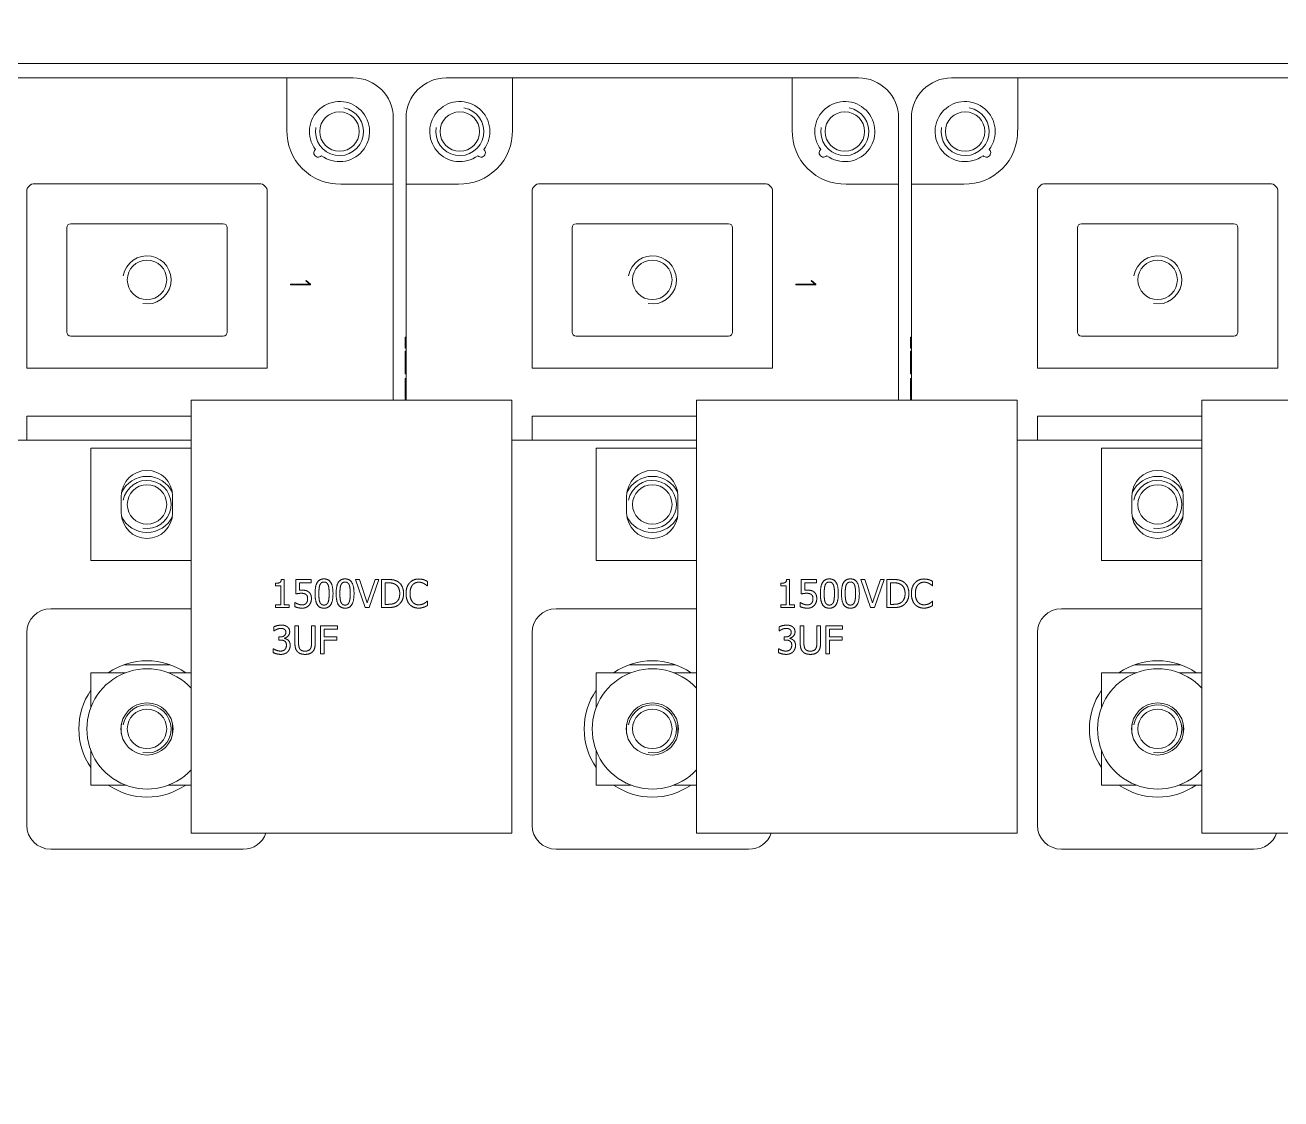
# Model space of a CAD drawing. Header units: millimetres. Extents: x 0 to 8410, y 0 to 5940.
# Drawn here: x 3477.8 to 3634.4, y 4058.8 to 4192.7 of the extents above; entities that cross this region are included whole.
import ezdxf

# ---------------------------------------------------------------- set-up
doc = ezdxf.new("R2010")
doc.units = ezdxf.units.MM
doc.header["$LTSCALE"] = 10
doc.layers.add('가시적인 것(ISO)', color=3, linetype='Continuous', lineweight=5, true_color=0x00ff00)
doc.layers.add('가시적인 좁은 것(ISO)', color=3, linetype='Continuous', lineweight=5, true_color=0x00ff00)
doc.layers.add('해치(ISO)', color=7, linetype='Continuous', lineweight=5)

msp = doc.modelspace()

# ---------------------------------------------------------------- hatches: boundary and pattern name
at = {"layer": '해치(ISO)'}
h = msp.add_hatch(dxfattribs=at)
h.set_pattern_fill('ANSI31', color=256, scale=254, angle=15, style=0)
h.set_pattern_definition([(60, (0, 0), (-27.4963, 15.87501), [])])
edge = h.paths.add_edge_path()
edge.add_line((3209.29, 3686.73), (3249.29, 3686.73))
edge.add_line((3249.29, 3686.73), (3249.29, 3688.73))
edge.add_ellipse((3246.29, 3688.73), major_axis=(3, 0), ratio=1, start_angle=0, end_angle=90)
edge.add_line((3246.29, 3691.73), (3218.79, 3691.73))
edge.add_ellipse((3218.79, 3696.23), major_axis=(0, -4.5), ratio=1, start_angle=270, end_angle=360, ccw=False)
edge.add_line((3214.29, 3696.23), (3214.29, 3723.73))
edge.add_ellipse((3211.29, 3723.73), major_axis=(3, 0), ratio=1, start_angle=0, end_angle=90)
edge.add_line((3211.29, 3726.73), (3209.29, 3726.73))
edge.add_line((3209.29, 3726.73), (3209.29, 3686.73))
edge = h.paths.add_edge_path()
edge.add_ellipse((4495.19, 3696.23), major_axis=(4.5, 0), ratio=1, start_angle=270, end_angle=360)
edge.add_line((4499.69, 3696.23), (4499.69, 3723.73))
edge.add_ellipse((4502.69, 3723.73), major_axis=(0, 3), ratio=1, start_angle=0, end_angle=90, ccw=False)
edge.add_line((4502.69, 3726.73), (4504.69, 3726.73))
edge.add_line((4504.69, 3726.73), (4504.69, 3686.73))
edge.add_line((4504.69, 3686.73), (4464.69, 3686.73))
edge.add_line((4464.69, 3686.73), (4464.69, 3688.73))
edge.add_ellipse((4467.69, 3688.73), major_axis=(0, 3), ratio=1, start_angle=0, end_angle=90, ccw=False)
edge.add_line((4467.69, 3691.73), (4495.19, 3691.73))
edge = h.paths.add_edge_path()
edge.add_ellipse((3218.79, 4372.63), major_axis=(-4.5, 0), ratio=1, start_angle=270, end_angle=360)
edge.add_line((3214.29, 4372.63), (3214.29, 4345.13))
edge.add_ellipse((3211.29, 4345.13), major_axis=(0, -3), ratio=1, start_angle=0, end_angle=90, ccw=False)
edge.add_line((3211.29, 4342.13), (3209.29, 4342.13))
edge.add_line((3209.29, 4342.13), (3209.29, 4382.13))
edge.add_line((3209.29, 4382.13), (3249.29, 4382.13))
edge.add_line((3249.29, 4382.13), (3249.29, 4380.13))
edge.add_ellipse((3246.29, 4380.13), major_axis=(0, -3), ratio=1, start_angle=0, end_angle=90, ccw=False)
edge.add_line((3246.29, 4377.13), (3218.79, 4377.13))
edge = h.paths.add_edge_path()
edge.add_line((4467.69, 4377.13), (4495.19, 4377.13))
edge.add_ellipse((4495.19, 4372.63), major_axis=(0, 4.5), ratio=1, start_angle=270, end_angle=360, ccw=False)
edge.add_line((4499.69, 4372.63), (4499.69, 4345.13))
edge.add_ellipse((4502.69, 4345.13), major_axis=(-3, 0), ratio=1, start_angle=0, end_angle=90)
edge.add_line((4502.69, 4342.13), (4504.69, 4342.13))
edge.add_line((4504.69, 4342.13), (4504.69, 4382.13))
edge.add_line((4504.69, 4382.13), (4464.69, 4382.13))
edge.add_line((4464.69, 4382.13), (4464.69, 4380.13))
edge.add_ellipse((4467.69, 4380.13), major_axis=(-3, 0), ratio=1, start_angle=0, end_angle=90)

# ---------------------------------------------------------------- linework, layer by layer
at = {"layer": '가시적인 것(ISO)'}
for p, q in [((3664.99, 4187.93), (3383.99, 4187.93)), ((3510.44, 4186.13), (3475.54, 4186.13)), ((3510.44, 4186.13), (3518.69, 4186.13)), ((3510.44, 4179.61), (3510.44, 4186.13)), ((3530.29, 4186.13), (3538.54, 4186.13)), ((3573.44, 4186.13), (3538.54, 4186.13)), ((3538.54, 4186.13), (3538.54, 4179.61)), ((3573.44, 4186.13), (3581.69, 4186.13)), ((3573.44, 4179.61), (3573.44, 4186.13)), ((3593.29, 4186.13), (3601.54, 4186.13)), ((3636.44, 4186.13), (3601.54, 4186.13)), ((3601.54, 4186.13), (3601.54, 4179.61)), ((3523.69, 4181.13), (3523.69, 4172.88)), ((3525.29, 4172.88), (3525.29, 4181.13)), ((3586.69, 4181.13), (3586.69, 4172.88)), ((3588.29, 4172.88), (3588.29, 4181.13)), ((3506.99, 4172.93), (3478.99, 4172.93)), ((3523.69, 4172.88), (3517.17, 4172.88)), ((3523.69, 4145.93), (3523.69, 4172.88)), ((3525.29, 4172.88), (3525.29, 4145.93)), ((3531.81, 4172.88), (3525.29, 4172.88)), ((3569.99, 4172.93), (3541.99, 4172.93)), ((3586.69, 4172.88), (3580.17, 4172.88)), ((3586.69, 4145.93), (3586.69, 4172.88)), ((3588.29, 4172.88), (3588.29, 4145.93)), ((3594.81, 4172.88), (3588.29, 4172.88)), ((3632.99, 4172.93), (3604.99, 4172.93)), ((3477.99, 4171.93), (3477.99, 4149.93)), ((3507.99, 4149.93), (3507.99, 4171.93)), ((3540.99, 4171.93), (3540.99, 4149.93)), ((3570.99, 4149.93), (3570.99, 4171.93)), ((3603.99, 4171.93), (3603.99, 4149.93)), ((3633.99, 4149.93), (3633.99, 4171.93)), ((3502.49, 4167.93), (3483.49, 4167.93)), ((3565.49, 4167.93), (3546.49, 4167.93)), ((3628.49, 4167.93), (3609.49, 4167.93)), ((3482.99, 4167.43), (3482.99, 4154.43)), ((3502.99, 4154.43), (3502.99, 4167.43)), ((3545.99, 4167.43), (3545.99, 4154.43)), ((3565.99, 4154.43), (3565.99, 4167.43)), ((3608.99, 4167.43), (3608.99, 4154.43)), ((3628.99, 4154.43), (3628.99, 4167.43)), ((3513.3, 4160.38), (3510.87, 4160.38)), ((3510.87, 4160.38), (3510.87, 4160.32)), ((3510.87, 4160.32), (3513.37, 4160.32)), ((3512.84, 4160.87), (3512.8, 4160.83)), ((3512.8, 4160.83), (3513.3, 4160.38)), ((3513.37, 4160.38), (3512.84, 4160.87)), ((3513.37, 4160.32), (3513.37, 4160.38)), ((3576.3, 4160.38), (3573.87, 4160.38)), ((3573.87, 4160.38), (3573.87, 4160.32)), ((3573.87, 4160.32), (3576.37, 4160.32)), ((3575.84, 4160.87), (3575.8, 4160.83)), ((3575.8, 4160.83), (3576.3, 4160.38)), ((3576.37, 4160.38), (3575.84, 4160.87)), ((3576.37, 4160.32), (3576.37, 4160.38)), ((3483.49, 4153.93), (3502.49, 4153.93)), ((3525.29, 4153.77), (3525.19, 4153.77)), ((3525.19, 4153.77), (3525.19, 4152.41)), ((3546.49, 4153.93), (3565.49, 4153.93)), ((3588.29, 4153.77), (3588.19, 4153.77)), ((3588.19, 4153.77), (3588.19, 4152.41)), ((3609.49, 4153.93), (3628.49, 4153.93)), ((3525.29, 4152.41), (3525.19, 4152.41)), ((3525.29, 4152.03), (3525.19, 4152.03)), ((3588.29, 4152.41), (3588.19, 4152.41)), ((3588.29, 4152.03), (3588.19, 4152.03)), ((3477.99, 4149.93), (3507.99, 4149.93)), ((3525.29, 4149.72), (3525.19, 4149.72)), ((3525.29, 4149.22), (3525.19, 4149.22)), ((3525.19, 4149.22), (3525.19, 4149.21)), ((3525.29, 4149.21), (3525.19, 4149.21)), ((3540.99, 4149.93), (3570.99, 4149.93)), ((3588.29, 4149.72), (3588.19, 4149.72)), ((3588.29, 4149.22), (3588.19, 4149.22)), ((3588.19, 4149.22), (3588.19, 4149.21)), ((3588.29, 4149.21), (3588.19, 4149.21)), ((3603.99, 4149.93), (3633.99, 4149.93)), ((3525.29, 4148.62), (3525.19, 4148.62)), ((3525.19, 4148.62), (3525.19, 4147.69)), ((3588.29, 4148.62), (3588.19, 4148.62)), ((3588.19, 4148.62), (3588.19, 4147.69)), ((3498.49, 4145.93), (3538.49, 4145.93)), ((3498.49, 4145.93), (3498.49, 4091.93)), ((3525.29, 4146.78), (3525.19, 4146.78)), ((3525.29, 4146.41), (3525.19, 4146.41)), ((3525.29, 4146.25), (3525.19, 4146.25)), ((3525.29, 4146.14), (3525.19, 4146.14)), ((3525.19, 4146.14), (3525.19, 4145.93)), ((3538.49, 4091.93), (3538.49, 4145.93)), ((3561.49, 4145.93), (3601.49, 4145.93)), ((3561.49, 4145.93), (3561.49, 4091.93)), ((3588.29, 4146.78), (3588.19, 4146.78)), ((3588.29, 4146.41), (3588.19, 4146.41)), ((3588.29, 4146.25), (3588.19, 4146.25)), ((3588.29, 4146.14), (3588.19, 4146.14)), ((3588.19, 4146.14), (3588.19, 4145.93)), ((3601.49, 4091.93), (3601.49, 4145.93)), ((3624.49, 4145.93), (3664.49, 4145.93)), ((3624.49, 4145.93), (3624.49, 4091.93)), ((3477.99, 4143.93), (3477.99, 4140.93)), ((3498.49, 4143.93), (3477.99, 4143.93)), ((3540.99, 4143.93), (3540.99, 4140.93)), ((3561.49, 4143.93), (3540.99, 4143.93)), ((3603.99, 4143.93), (3603.99, 4140.93)), ((3624.49, 4143.93), (3603.99, 4143.93)), ((3475.49, 4140.93), (3498.49, 4140.93)), ((3485.99, 4125.93), (3485.99, 4139.93)), ((3498.49, 4139.93), (3485.99, 4139.93)), ((3538.49, 4140.93), (3561.49, 4140.93)), ((3548.99, 4125.93), (3548.99, 4139.93)), ((3561.49, 4139.93), (3548.99, 4139.93)), ((3601.49, 4140.93), (3624.49, 4140.93)), ((3611.99, 4125.93), (3611.99, 4139.93)), ((3624.49, 4139.93), (3611.99, 4139.93)), ((3489.79, 4131.88), (3489.79, 4133.98)), ((3496.19, 4133.98), (3496.19, 4131.88)), ((3552.79, 4131.88), (3552.79, 4133.98)), ((3559.19, 4133.98), (3559.19, 4131.88)), ((3615.79, 4131.88), (3615.79, 4133.98)), ((3622.19, 4133.98), (3622.19, 4131.88)), ((3485.99, 4125.93), (3498.49, 4125.93)), ((3548.99, 4125.93), (3561.49, 4125.93)), ((3611.99, 4125.93), (3624.49, 4125.93)), ((3509.02, 4122.77), (3509.02, 4123.09)), ((3509.66, 4122.77), (3509.02, 4122.77)), ((3509.66, 4120.42), (3509.66, 4122.77)), ((3509.74, 4123.58), (3510.11, 4123.58)), ((3510.11, 4123.58), (3510.11, 4120.42)), ((3511.55, 4123.57), (3513.47, 4123.57)), ((3511.55, 4121.76), (3511.55, 4123.57)), ((3512, 4123.16), (3512, 4122.22)), ((3513.47, 4123.16), (3512, 4123.16)), ((3513.47, 4123.57), (3513.47, 4123.16)), ((3518.98, 4123.57), (3519.48, 4123.57)), ((3520.18, 4120.07), (3518.98, 4123.57)), ((3519.48, 4123.57), (3520.45, 4120.66)), ((3520.45, 4120.66), (3521.42, 4123.57)), ((3521.89, 4123.57), (3520.68, 4120.07)), ((3521.42, 4123.57), (3521.89, 4123.57)), ((3522.22, 4123.57), (3523.02, 4123.57)), ((3522.22, 4120.07), (3522.22, 4123.57)), ((3523.04, 4123.16), (3522.69, 4123.16)), ((3522.69, 4123.16), (3522.69, 4120.47)), ((3527.94, 4122.77), (3527.91, 4122.77)), ((3527.94, 4123.33), (3527.94, 4122.77)), ((3572.02, 4122.77), (3572.02, 4123.09)), ((3572.66, 4122.77), (3572.02, 4122.77)), ((3572.66, 4120.42), (3572.66, 4122.77)), ((3572.74, 4123.58), (3573.11, 4123.58)), ((3573.11, 4123.58), (3573.11, 4120.42)), ((3574.55, 4123.57), (3576.47, 4123.57)), ((3574.55, 4121.76), (3574.55, 4123.57)), ((3575, 4123.16), (3575, 4122.22)), ((3576.47, 4123.16), (3575, 4123.16)), ((3576.47, 4123.57), (3576.47, 4123.16)), ((3581.98, 4123.57), (3582.48, 4123.57)), ((3583.18, 4120.07), (3581.98, 4123.57)), ((3582.48, 4123.57), (3583.45, 4120.66)), ((3583.45, 4120.66), (3584.42, 4123.57)), ((3584.89, 4123.57), (3583.68, 4120.07)), ((3584.42, 4123.57), (3584.89, 4123.57)), ((3585.22, 4123.57), (3586.02, 4123.57)), ((3585.22, 4120.07), (3585.22, 4123.57)), ((3586.04, 4123.16), (3585.69, 4123.16)), ((3585.69, 4123.16), (3585.69, 4120.47)), ((3590.94, 4122.77), (3590.91, 4122.77)), ((3590.94, 4123.33), (3590.94, 4122.77)), ((3511.41, 4120.69), (3511.44, 4120.69)), ((3511.41, 4120.19), (3511.41, 4120.69)), ((3527.91, 4120.86), (3527.94, 4120.86)), ((3527.94, 4120.86), (3527.94, 4120.31)), ((3574.41, 4120.69), (3574.44, 4120.69)), ((3574.41, 4120.19), (3574.41, 4120.69)), ((3590.91, 4120.86), (3590.94, 4120.86)), ((3590.94, 4120.86), (3590.94, 4120.31)), ((3480.99, 4119.93), (3498.49, 4119.93)), ((3509.02, 4120.42), (3509.66, 4120.42)), ((3509.02, 4120.07), (3509.02, 4120.42)), ((3510.73, 4120.07), (3509.02, 4120.07)), ((3510.11, 4120.42), (3510.73, 4120.42)), ((3510.73, 4120.42), (3510.73, 4120.07)), ((3520.68, 4120.07), (3520.18, 4120.07)), ((3523.03, 4120.07), (3522.22, 4120.07)), ((3522.69, 4120.47), (3523.04, 4120.47)), ((3543.99, 4119.93), (3561.49, 4119.93)), ((3572.02, 4120.42), (3572.66, 4120.42)), ((3572.02, 4120.07), (3572.02, 4120.42)), ((3573.73, 4120.07), (3572.02, 4120.07)), ((3573.11, 4120.42), (3573.73, 4120.42)), ((3573.73, 4120.42), (3573.73, 4120.07)), ((3583.68, 4120.07), (3583.18, 4120.07)), ((3586.03, 4120.07), (3585.22, 4120.07)), ((3585.69, 4120.47), (3586.04, 4120.47)), ((3606.99, 4119.93), (3624.49, 4119.93)), ((3508.81, 4117.17), (3508.81, 4117.66)), ((3511.43, 4117.8), (3511.89, 4117.8)), ((3511.43, 4115.62), (3511.43, 4117.8)), ((3511.89, 4117.8), (3511.89, 4115.62)), ((3513.5, 4117.8), (3513.96, 4117.8)), ((3513.5, 4115.61), (3513.5, 4117.8)), ((3513.96, 4117.8), (3513.96, 4115.62)), ((3514.63, 4117.8), (3516.72, 4117.8)), ((3514.63, 4114.3), (3514.63, 4117.8)), ((3516.72, 4117.8), (3516.72, 4117.39)), ((3571.81, 4117.17), (3571.81, 4117.66)), ((3574.43, 4117.8), (3574.89, 4117.8)), ((3574.43, 4115.62), (3574.43, 4117.8)), ((3574.89, 4117.8), (3574.89, 4115.62)), ((3576.5, 4117.8), (3576.96, 4117.8)), ((3576.5, 4115.61), (3576.5, 4117.8)), ((3576.96, 4117.8), (3576.96, 4115.62)), ((3577.63, 4117.8), (3579.72, 4117.8)), ((3577.63, 4114.3), (3577.63, 4117.8)), ((3579.72, 4117.8), (3579.72, 4117.39)), ((3477.99, 4092.93), (3477.99, 4116.93)), ((3508.84, 4117.17), (3508.81, 4117.17)), ((3509.43, 4116.4), (3509.59, 4116.4)), ((3509.43, 4116.01), (3509.43, 4116.4)), ((3509.63, 4116.01), (3509.43, 4116.01)), ((3510.13, 4116.25), (3510.13, 4116.22)), ((3515.09, 4117.39), (3515.09, 4116.4)), ((3516.72, 4117.39), (3515.09, 4117.39)), ((3515.09, 4116.4), (3516.65, 4116.4)), ((3515.09, 4115.99), (3515.09, 4114.3)), ((3516.65, 4115.99), (3515.09, 4115.99)), ((3516.65, 4116.4), (3516.65, 4115.99)), ((3540.99, 4092.93), (3540.99, 4116.93)), ((3571.84, 4117.17), (3571.81, 4117.17)), ((3572.43, 4116.4), (3572.59, 4116.4)), ((3572.43, 4116.01), (3572.43, 4116.4)), ((3572.63, 4116.01), (3572.43, 4116.01)), ((3573.13, 4116.25), (3573.13, 4116.22)), ((3578.09, 4117.39), (3578.09, 4116.4)), ((3579.72, 4117.39), (3578.09, 4117.39)), ((3578.09, 4116.4), (3579.65, 4116.4)), ((3578.09, 4115.99), (3578.09, 4114.3)), ((3579.65, 4115.99), (3578.09, 4115.99)), ((3579.65, 4116.4), (3579.65, 4115.99)), ((3603.99, 4092.93), (3603.99, 4116.93)), ((3508.72, 4114.94), (3508.75, 4114.94)), ((3508.72, 4114.45), (3508.72, 4114.94)), ((3571.72, 4114.94), (3571.75, 4114.94)), ((3571.72, 4114.45), (3571.72, 4114.94)), ((3490.12, 4112.93), (3495.86, 4112.93)), ((3515.09, 4114.3), (3514.63, 4114.3)), ((3553.12, 4112.93), (3558.86, 4112.93)), ((3578.09, 4114.3), (3577.63, 4114.3)), ((3616.12, 4112.93), (3621.86, 4112.93)), ((3485.99, 4107.63), (3485.99, 4111.93)), ((3490.3, 4111.93), (3485.99, 4111.93)), ((3498.49, 4111.93), (3495.68, 4111.93)), ((3548.99, 4107.63), (3548.99, 4111.93)), ((3553.3, 4111.93), (3548.99, 4111.93)), ((3561.49, 4111.93), (3558.68, 4111.93)), ((3611.99, 4107.63), (3611.99, 4111.93)), ((3616.3, 4111.93), (3611.99, 4111.93)), ((3624.49, 4111.93), (3621.68, 4111.93)), ((3489.79, 4104.37), (3489.79, 4105.5)), ((3496.19, 4105.5), (3496.19, 4104.37)), ((3552.79, 4104.37), (3552.79, 4105.5)), ((3559.19, 4105.5), (3559.19, 4104.37)), ((3615.79, 4104.37), (3615.79, 4105.5)), ((3622.19, 4105.5), (3622.19, 4104.37)), ((3485.99, 4097.93), (3485.99, 4102.24)), ((3548.99, 4097.93), (3548.99, 4102.24)), ((3611.99, 4097.93), (3611.99, 4102.24)), ((3485.99, 4097.93), (3490.3, 4097.93)), ((3495.68, 4097.93), (3498.49, 4097.93)), ((3548.99, 4097.93), (3553.3, 4097.93)), ((3558.68, 4097.93), (3561.49, 4097.93)), ((3611.99, 4097.93), (3616.3, 4097.93)), ((3621.68, 4097.93), (3624.49, 4097.93)), ((3538.49, 4091.93), (3498.49, 4091.93)), ((3601.49, 4091.93), (3561.49, 4091.93)), ((3664.49, 4091.93), (3624.49, 4091.93)), ((3504.99, 4089.93), (3480.99, 4089.93)), ((3567.99, 4089.93), (3543.99, 4089.93)), ((3630.99, 4089.93), (3606.99, 4089.93))]:
    msp.add_line(p, q, dxfattribs=at)
for centre, radius in [((3516.99, 4179.43), 2.46), ((3531.99, 4179.43), 2.46), ((3579.99, 4179.43), 2.46), ((3594.99, 4179.43), 2.46), ((3492.99, 4160.93), 2.46), ((3555.99, 4160.93), 2.46), ((3618.99, 4160.93), 2.46), ((3492.99, 4132.93), 2.46), ((3555.99, 4132.93), 2.46), ((3618.99, 4132.93), 2.46), ((3492.99, 4104.93), 3.25), ((3555.99, 4104.93), 3.25), ((3618.99, 4104.93), 3.25), ((3492.99, 4104.93), 2.46), ((3555.99, 4104.93), 2.46), ((3618.99, 4104.93), 2.46)]:
    msp.add_circle(centre, radius, dxfattribs=at)
for centre, radius, start, end in [((3518.69, 4181.13), 5, 0, 90), ((3530.29, 4181.13), 5, 90, 180), ((3581.69, 4181.13), 5, 0, 90), ((3593.29, 4181.13), 5, 90, 180), ((3516.99, 4179.43), 3.75, 233.3287, 216.6713), ((3531.99, 4179.43), 3.75, 323.3287, 306.6713), ((3579.99, 4179.43), 3.75, 233.3287, 216.6713), ((3594.99, 4179.43), 3.75, 323.3287, 306.6713), ((3516.99, 4179.43), 6.55, 178.4273, 271.5727), ((3531.99, 4179.43), 6.55, 268.4273, 1.5727), ((3579.99, 4179.43), 6.55, 178.4273, 271.5727), ((3594.99, 4179.43), 6.55, 268.4273, 1.5727), ((3514.34, 4176.78), 0.545, 130.8357, 319.1643), ((3534.64, 4176.78), 0.545, 220.8357, 49.1643), ((3577.34, 4176.78), 0.545, 130.8357, 319.1643), ((3597.64, 4176.78), 0.545, 220.8357, 49.1643), ((3478.99, 4171.93), 1, 90, 180), ((3506.99, 4171.93), 1, 0, 90), ((3541.99, 4171.93), 1, 90, 180), ((3569.99, 4171.93), 1, 0, 90), ((3604.99, 4171.93), 1, 90, 180), ((3632.99, 4171.93), 1, 0, 90), ((3483.49, 4167.43), 0.5, 90, 180), ((3502.49, 4167.43), 0.5, 0, 90), ((3546.49, 4167.43), 0.5, 90, 180), ((3565.49, 4167.43), 0.5, 0, 90), ((3609.49, 4167.43), 0.5, 90, 180), ((3628.49, 4167.43), 0.5, 0, 90), ((3483.49, 4154.43), 0.5, 180, 270), ((3502.49, 4154.43), 0.5, 270, 0), ((3546.49, 4154.43), 0.5, 180, 270), ((3565.49, 4154.43), 0.5, 270, 0), ((3609.49, 4154.43), 0.5, 180, 270), ((3628.49, 4154.43), 0.5, 270, 0), ((3492.99, 4133.98), 3.2, 0, 180), ((3492.99, 4132.93), 3.5, 25.0538, 154.9462), ((3555.99, 4133.98), 3.2, 0, 180), ((3555.99, 4132.93), 3.5, 25.0538, 154.9462), ((3618.99, 4133.98), 3.2, 0, 180), ((3618.99, 4132.93), 3.5, 25.0538, 154.9462), ((3492.99, 4131.88), 3.2, 180, 0), ((3555.99, 4131.88), 3.2, 180, 0), ((3618.99, 4131.88), 3.2, 180, 0), ((3492.99, 4132.93), 3.5, 205.0538, 334.9462), ((3555.99, 4132.93), 3.5, 205.0538, 334.9462), ((3618.99, 4132.93), 3.5, 205.0538, 334.9462), ((3480.99, 4116.93), 3, 90, 180), ((3543.99, 4116.93), 3, 90, 180), ((3606.99, 4116.93), 3, 90, 180), ((3492.99, 4104.93), 8.5, 55.4397, 124.5603), ((3555.99, 4104.93), 8.5, 55.4397, 124.5603), ((3618.99, 4104.93), 8.5, 55.4397, 124.5603), ((3492.99, 4104.93), 7.5, 42.8334, 317.1666), ((3555.99, 4104.93), 7.5, 42.8334, 317.1666), ((3618.99, 4104.93), 7.5, 42.8334, 317.1666), ((3492.99, 4104.93), 8.5, 145.4397, 214.5603), ((3555.99, 4104.93), 8.5, 145.4397, 214.5603), ((3618.99, 4104.93), 8.5, 145.4397, 214.5603), ((3492.99, 4104.93), 8.5, 235.4397, 304.5603), ((3555.99, 4104.93), 8.5, 235.4397, 304.5603), ((3618.99, 4104.93), 8.5, 235.4397, 304.5603), ((3480.99, 4092.93), 3, 180, 270), ((3543.99, 4092.93), 3, 180, 270), ((3606.99, 4092.93), 3, 180, 270), ((3504.99, 4092.93), 3, 270, 340.5288), ((3567.99, 4092.93), 3, 270, 340.5288), ((3630.99, 4092.93), 3, 270, 340.5288)]:
    msp.add_arc(centre, radius, start, end, dxfattribs=at)
for points in [[(3525.19, 4152.03), (3525.19, 4151.94), (3525.19, 4151.8), (3525.19, 4151.57)], [(3588.19, 4152.03), (3588.19, 4151.94), (3588.19, 4151.8), (3588.19, 4151.57)], [(3525.19, 4151.57), (3525.19, 4151.36), (3525.19, 4150.74), (3525.19, 4150.37)], [(3588.19, 4151.57), (3588.19, 4151.36), (3588.19, 4150.74), (3588.19, 4150.37)], [(3525.19, 4150.37), (3525.19, 4150.19), (3525.19, 4149.86), (3525.19, 4149.72)], [(3525.19, 4149.72), (3525.19, 4149.6), (3525.19, 4149.31), (3525.19, 4149.22)], [(3588.19, 4150.37), (3588.19, 4150.19), (3588.19, 4149.86), (3588.19, 4149.72)], [(3588.19, 4149.72), (3588.19, 4149.6), (3588.19, 4149.31), (3588.19, 4149.22)], [(3525.19, 4147.69), (3525.19, 4147.32), (3525.19, 4146.95), (3525.19, 4146.78)], [(3588.19, 4147.69), (3588.19, 4147.32), (3588.19, 4146.95), (3588.19, 4146.78)], [(3525.19, 4146.78), (3525.19, 4146.59), (3525.19, 4146.48), (3525.19, 4146.41)], [(3525.19, 4146.41), (3525.19, 4146.31), (3525.19, 4146.25)], [(3588.19, 4146.78), (3588.19, 4146.59), (3588.19, 4146.48), (3588.19, 4146.41)], [(3588.19, 4146.41), (3588.19, 4146.31), (3588.19, 4146.25)], [(3509.02, 4123.09), (3509.38, 4123.09), (3509.72, 4123.29), (3509.74, 4123.58)], [(3512, 4122.22), (3512.09, 4122.23), (3512.25, 4122.24), (3512.32, 4122.24)], [(3512.32, 4122.24), (3512.59, 4122.24), (3512.96, 4122.15), (3513.13, 4122.02)], [(3513.94, 4121.81), (3513.94, 4122.76), (3514.49, 4123.64), (3515.06, 4123.64)], [(3514.54, 4122.88), (3514.47, 4122.7), (3514.42, 4122.16), (3514.42, 4121.81)], [(3515.06, 4123.25), (3514.86, 4123.25), (3514.61, 4123.06), (3514.54, 4122.88)], [(3515.06, 4123.64), (3515.64, 4123.64), (3516.18, 4122.73), (3516.18, 4121.82)], [(3515.57, 4122.89), (3515.5, 4123.06), (3515.26, 4123.25), (3515.06, 4123.25)], [(3515.7, 4121.82), (3515.7, 4122.18), (3515.64, 4122.71), (3515.57, 4122.89)], [(3516.57, 4121.81), (3516.57, 4122.76), (3517.11, 4123.64), (3517.69, 4123.64)], [(3517.16, 4122.88), (3517.09, 4122.7), (3517.04, 4122.16), (3517.04, 4121.81)], [(3517.69, 4123.25), (3517.49, 4123.25), (3517.24, 4123.06), (3517.16, 4122.88)], [(3517.69, 4123.64), (3518.26, 4123.64), (3518.8, 4122.73), (3518.8, 4121.82)], [(3518.2, 4122.89), (3518.13, 4123.06), (3517.88, 4123.25), (3517.69, 4123.25)], [(3518.33, 4121.82), (3518.33, 4122.18), (3518.27, 4122.71), (3518.2, 4122.89)], [(3523.02, 4123.57), (3523.51, 4123.57), (3524.08, 4123.42), (3524.27, 4123.29)], [(3523.97, 4122.95), (3523.78, 4123.06), (3523.36, 4123.16), (3523.04, 4123.16)], [(3524.5, 4121.82), (3524.5, 4122.22), (3524.23, 4122.79), (3523.97, 4122.95)], [(3524.27, 4123.29), (3524.61, 4123.06), (3524.98, 4122.32), (3524.98, 4121.81)], [(3525.29, 4121.81), (3525.29, 4122.25), (3525.51, 4122.91), (3525.73, 4123.15)], [(3525.73, 4123.15), (3525.94, 4123.38), (3526.51, 4123.63), (3526.86, 4123.63)], [(3526.09, 4122.87), (3525.94, 4122.69), (3525.78, 4122.15), (3525.78, 4121.81)], [(3526.86, 4123.23), (3526.64, 4123.23), (3526.24, 4123.05), (3526.09, 4122.87)], [(3526.86, 4123.63), (3527.04, 4123.63), (3527.35, 4123.58), (3527.48, 4123.54)], [(3527.51, 4123.06), (3527.38, 4123.14), (3527.07, 4123.23), (3526.86, 4123.23)], [(3527.48, 4123.54), (3527.59, 4123.5), (3527.83, 4123.4), (3527.94, 4123.33)], [(3527.91, 4122.77), (3527.85, 4122.83), (3527.65, 4122.99), (3527.51, 4123.06)], [(3572.02, 4123.09), (3572.38, 4123.09), (3572.72, 4123.29), (3572.74, 4123.58)], [(3575, 4122.22), (3575.09, 4122.23), (3575.25, 4122.24), (3575.32, 4122.24)], [(3575.32, 4122.24), (3575.59, 4122.24), (3575.96, 4122.15), (3576.13, 4122.02)], [(3576.94, 4121.81), (3576.94, 4122.76), (3577.49, 4123.64), (3578.06, 4123.64)], [(3577.54, 4122.88), (3577.47, 4122.7), (3577.42, 4122.16), (3577.42, 4121.81)], [(3578.06, 4123.25), (3577.86, 4123.25), (3577.61, 4123.06), (3577.54, 4122.88)], [(3578.06, 4123.64), (3578.64, 4123.64), (3579.18, 4122.73), (3579.18, 4121.82)], [(3578.57, 4122.89), (3578.5, 4123.06), (3578.26, 4123.25), (3578.06, 4123.25)], [(3578.7, 4121.82), (3578.7, 4122.18), (3578.64, 4122.71), (3578.57, 4122.89)], [(3579.57, 4121.81), (3579.57, 4122.76), (3580.11, 4123.64), (3580.69, 4123.64)], [(3580.16, 4122.88), (3580.09, 4122.7), (3580.04, 4122.16), (3580.04, 4121.81)], [(3580.69, 4123.25), (3580.49, 4123.25), (3580.24, 4123.06), (3580.16, 4122.88)], [(3580.69, 4123.64), (3581.26, 4123.64), (3581.8, 4122.73), (3581.8, 4121.82)], [(3581.2, 4122.89), (3581.13, 4123.06), (3580.88, 4123.25), (3580.69, 4123.25)], [(3581.33, 4121.82), (3581.33, 4122.18), (3581.27, 4122.71), (3581.2, 4122.89)], [(3586.02, 4123.57), (3586.51, 4123.57), (3587.08, 4123.42), (3587.27, 4123.29)], [(3586.97, 4122.95), (3586.78, 4123.06), (3586.36, 4123.16), (3586.04, 4123.16)], [(3587.5, 4121.82), (3587.5, 4122.22), (3587.23, 4122.79), (3586.97, 4122.95)], [(3587.27, 4123.29), (3587.61, 4123.06), (3587.98, 4122.32), (3587.98, 4121.81)], [(3588.29, 4121.81), (3588.29, 4122.25), (3588.51, 4122.91), (3588.73, 4123.15)], [(3588.73, 4123.15), (3588.94, 4123.38), (3589.51, 4123.63), (3589.86, 4123.63)], [(3589.09, 4122.87), (3588.94, 4122.69), (3588.78, 4122.15), (3588.78, 4121.81)], [(3589.86, 4123.23), (3589.64, 4123.23), (3589.24, 4123.05), (3589.09, 4122.87)], [(3589.86, 4123.63), (3590.04, 4123.63), (3590.35, 4123.58), (3590.48, 4123.54)], [(3590.51, 4123.06), (3590.38, 4123.14), (3590.07, 4123.23), (3589.86, 4123.23)], [(3590.48, 4123.54), (3590.59, 4123.5), (3590.83, 4123.4), (3590.94, 4123.33)], [(3590.91, 4122.77), (3590.85, 4122.83), (3590.65, 4122.99), (3590.51, 4123.06)], [(3511.44, 4120.69), (3511.5, 4120.65), (3511.7, 4120.55), (3511.82, 4120.5)], [(3512.25, 4121.85), (3512.05, 4121.85), (3511.67, 4121.79), (3511.55, 4121.76)], [(3512.82, 4121.69), (3512.72, 4121.77), (3512.42, 4121.85), (3512.25, 4121.85)], [(3513.02, 4121.18), (3513.02, 4121.37), (3512.92, 4121.61), (3512.82, 4121.69)], [(3512.84, 4120.61), (3512.93, 4120.72), (3513.02, 4120.99), (3513.02, 4121.18)], [(3513.13, 4122.02), (3513.31, 4121.89), (3513.49, 4121.5), (3513.49, 4121.18)], [(3513.49, 4121.18), (3513.49, 4120.93), (3513.33, 4120.5), (3513.18, 4120.34)], [(3515.06, 4119.99), (3514.48, 4119.99), (3513.94, 4120.89), (3513.94, 4121.81)], [(3514.42, 4121.81), (3514.42, 4121.45), (3514.46, 4120.95), (3514.53, 4120.76)], [(3514.53, 4120.76), (3514.6, 4120.58), (3514.86, 4120.38), (3515.06, 4120.38)], [(3516.18, 4121.82), (3516.18, 4120.88), (3515.63, 4119.99), (3515.06, 4119.99)], [(3515.06, 4120.38), (3515.25, 4120.38), (3515.5, 4120.57), (3515.58, 4120.75)], [(3515.58, 4120.75), (3515.64, 4120.92), (3515.7, 4121.46), (3515.7, 4121.82)], [(3517.69, 4119.99), (3517.11, 4119.99), (3516.57, 4120.89), (3516.57, 4121.81)], [(3517.04, 4121.81), (3517.04, 4121.45), (3517.09, 4120.95), (3517.16, 4120.76)], [(3517.16, 4120.76), (3517.23, 4120.58), (3517.48, 4120.38), (3517.69, 4120.38)], [(3518.8, 4121.82), (3518.8, 4120.88), (3518.26, 4119.99), (3517.69, 4119.99)], [(3517.69, 4120.38), (3517.88, 4120.38), (3518.13, 4120.57), (3518.2, 4120.75)], [(3518.2, 4120.75), (3518.27, 4120.92), (3518.33, 4121.46), (3518.33, 4121.82)], [(3523.04, 4120.47), (3523.35, 4120.47), (3523.82, 4120.57), (3524.01, 4120.7)], [(3524.01, 4120.7), (3524.25, 4120.87), (3524.5, 4121.41), (3524.5, 4121.82)], [(3524.98, 4121.81), (3524.98, 4121.33), (3524.6, 4120.56), (3524.27, 4120.35)], [(3525.73, 4120.46), (3525.52, 4120.69), (3525.29, 4121.37), (3525.29, 4121.81)], [(3525.78, 4121.81), (3525.78, 4121.45), (3525.95, 4120.93), (3526.1, 4120.76)], [(3526.1, 4120.76), (3526.25, 4120.58), (3526.64, 4120.41), (3526.86, 4120.41)], [(3527.54, 4120.58), (3527.67, 4120.65), (3527.86, 4120.81), (3527.91, 4120.86)], [(3574.44, 4120.69), (3574.5, 4120.65), (3574.7, 4120.55), (3574.82, 4120.5)], [(3575.25, 4121.85), (3575.05, 4121.85), (3574.67, 4121.79), (3574.55, 4121.76)], [(3575.82, 4121.69), (3575.72, 4121.77), (3575.42, 4121.85), (3575.25, 4121.85)], [(3576.02, 4121.18), (3576.02, 4121.37), (3575.92, 4121.61), (3575.82, 4121.69)], [(3575.84, 4120.61), (3575.93, 4120.72), (3576.02, 4120.99), (3576.02, 4121.18)], [(3576.13, 4122.02), (3576.31, 4121.89), (3576.49, 4121.5), (3576.49, 4121.18)], [(3576.49, 4121.18), (3576.49, 4120.93), (3576.33, 4120.5), (3576.18, 4120.34)], [(3578.06, 4119.99), (3577.48, 4119.99), (3576.94, 4120.89), (3576.94, 4121.81)], [(3577.42, 4121.81), (3577.42, 4121.45), (3577.46, 4120.95), (3577.53, 4120.76)], [(3577.53, 4120.76), (3577.6, 4120.58), (3577.86, 4120.38), (3578.06, 4120.38)], [(3579.18, 4121.82), (3579.18, 4120.88), (3578.63, 4119.99), (3578.06, 4119.99)], [(3578.06, 4120.38), (3578.25, 4120.38), (3578.5, 4120.57), (3578.58, 4120.75)], [(3578.58, 4120.75), (3578.64, 4120.92), (3578.7, 4121.46), (3578.7, 4121.82)], [(3580.69, 4119.99), (3580.11, 4119.99), (3579.57, 4120.89), (3579.57, 4121.81)], [(3580.04, 4121.81), (3580.04, 4121.45), (3580.09, 4120.95), (3580.16, 4120.76)], [(3580.16, 4120.76), (3580.23, 4120.58), (3580.48, 4120.38), (3580.69, 4120.38)], [(3581.8, 4121.82), (3581.8, 4120.88), (3581.26, 4119.99), (3580.69, 4119.99)], [(3580.69, 4120.38), (3580.88, 4120.38), (3581.13, 4120.57), (3581.2, 4120.75)], [(3581.2, 4120.75), (3581.27, 4120.92), (3581.33, 4121.46), (3581.33, 4121.82)], [(3586.04, 4120.47), (3586.35, 4120.47), (3586.82, 4120.57), (3587.01, 4120.7)], [(3587.01, 4120.7), (3587.25, 4120.87), (3587.5, 4121.41), (3587.5, 4121.82)], [(3587.98, 4121.81), (3587.98, 4121.33), (3587.6, 4120.56), (3587.27, 4120.35)], [(3588.73, 4120.46), (3588.52, 4120.69), (3588.29, 4121.37), (3588.29, 4121.81)], [(3588.78, 4121.81), (3588.78, 4121.45), (3588.95, 4120.93), (3589.1, 4120.76)], [(3589.1, 4120.76), (3589.25, 4120.58), (3589.64, 4120.41), (3589.86, 4120.41)], [(3590.54, 4120.58), (3590.67, 4120.65), (3590.86, 4120.81), (3590.91, 4120.86)], [(3512.33, 4119.99), (3512.08, 4119.99), (3511.59, 4120.1), (3511.41, 4120.19)], [(3511.82, 4120.5), (3511.96, 4120.45), (3512.19, 4120.4), (3512.33, 4120.4)], [(3512.33, 4120.4), (3512.48, 4120.4), (3512.74, 4120.5), (3512.84, 4120.61)], [(3513.18, 4120.34), (3513.04, 4120.18), (3512.6, 4119.99), (3512.33, 4119.99)], [(3524.27, 4120.35), (3524, 4120.18), (3523.45, 4120.07), (3523.03, 4120.07)], [(3526.86, 4120), (3526.52, 4120), (3525.94, 4120.23), (3525.73, 4120.46)], [(3526.86, 4120.41), (3527.06, 4120.41), (3527.41, 4120.51), (3527.54, 4120.58)], [(3527.48, 4120.11), (3527.33, 4120.06), (3527.07, 4120), (3526.86, 4120)], [(3527.94, 4120.31), (3527.83, 4120.25), (3527.62, 4120.15), (3527.48, 4120.11)], [(3575.33, 4119.99), (3575.08, 4119.99), (3574.59, 4120.1), (3574.41, 4120.19)], [(3574.82, 4120.5), (3574.96, 4120.45), (3575.19, 4120.4), (3575.33, 4120.4)], [(3575.33, 4120.4), (3575.48, 4120.4), (3575.74, 4120.5), (3575.84, 4120.61)], [(3576.18, 4120.34), (3576.04, 4120.18), (3575.6, 4119.99), (3575.33, 4119.99)], [(3587.27, 4120.35), (3587, 4120.18), (3586.45, 4120.07), (3586.03, 4120.07)], [(3589.86, 4120), (3589.52, 4120), (3588.94, 4120.23), (3588.73, 4120.46)], [(3589.86, 4120.41), (3590.06, 4120.41), (3590.41, 4120.51), (3590.54, 4120.58)], [(3590.48, 4120.11), (3590.33, 4120.06), (3590.07, 4120), (3589.86, 4120)], [(3590.94, 4120.31), (3590.83, 4120.25), (3590.62, 4120.15), (3590.48, 4120.11)], [(3508.81, 4117.66), (3508.97, 4117.74), (3509.49, 4117.88), (3509.73, 4117.88)], [(3509.73, 4117.88), (3509.97, 4117.88), (3510.32, 4117.78), (3510.46, 4117.68)], [(3510.46, 4117.68), (3510.62, 4117.57), (3510.78, 4117.25), (3510.78, 4117.03)], [(3571.81, 4117.66), (3571.97, 4117.74), (3572.49, 4117.88), (3572.73, 4117.88)], [(3572.73, 4117.88), (3572.97, 4117.88), (3573.32, 4117.78), (3573.46, 4117.68)], [(3573.46, 4117.68), (3573.62, 4117.57), (3573.78, 4117.25), (3573.78, 4117.03)], [(3509.19, 4117.36), (3509.07, 4117.31), (3508.91, 4117.21), (3508.84, 4117.17)], [(3509.69, 4117.47), (3509.56, 4117.47), (3509.31, 4117.41), (3509.19, 4117.36)], [(3509.59, 4116.4), (3509.9, 4116.4), (3510.3, 4116.7), (3510.3, 4116.98)], [(3510.16, 4115.88), (3510.06, 4115.96), (3509.79, 4116.01), (3509.63, 4116.01)], [(3510.12, 4117.36), (3510.03, 4117.42), (3509.81, 4117.47), (3509.69, 4117.47)], [(3510.3, 4116.98), (3510.3, 4117.12), (3510.2, 4117.31), (3510.12, 4117.36)], [(3510.78, 4117.03), (3510.78, 4116.74), (3510.4, 4116.31), (3510.13, 4116.25)], [(3510.13, 4116.22), (3510.24, 4116.19), (3510.49, 4116.09), (3510.6, 4115.99)], [(3510.6, 4115.99), (3510.71, 4115.89), (3510.84, 4115.57), (3510.84, 4115.34)], [(3572.19, 4117.36), (3572.07, 4117.31), (3571.91, 4117.21), (3571.84, 4117.17)], [(3572.69, 4117.47), (3572.56, 4117.47), (3572.31, 4117.41), (3572.19, 4117.36)], [(3572.59, 4116.4), (3572.9, 4116.4), (3573.3, 4116.7), (3573.3, 4116.98)], [(3573.16, 4115.88), (3573.06, 4115.96), (3572.79, 4116.01), (3572.63, 4116.01)], [(3573.12, 4117.36), (3573.03, 4117.42), (3572.81, 4117.47), (3572.69, 4117.47)], [(3573.3, 4116.98), (3573.3, 4117.12), (3573.2, 4117.31), (3573.12, 4117.36)], [(3573.78, 4117.03), (3573.78, 4116.74), (3573.4, 4116.31), (3573.13, 4116.25)], [(3573.13, 4116.22), (3573.24, 4116.19), (3573.49, 4116.09), (3573.6, 4115.99)], [(3573.6, 4115.99), (3573.71, 4115.89), (3573.84, 4115.57), (3573.84, 4115.34)], [(3509.67, 4114.23), (3509.41, 4114.23), (3508.89, 4114.36), (3508.72, 4114.45)], [(3508.75, 4114.94), (3508.9, 4114.83), (3509.4, 4114.64), (3509.64, 4114.64)], [(3509.64, 4114.64), (3509.79, 4114.64), (3510.08, 4114.73), (3510.18, 4114.83)], [(3510.54, 4114.55), (3510.38, 4114.4), (3509.95, 4114.23), (3509.67, 4114.23)], [(3510.37, 4115.38), (3510.37, 4115.57), (3510.26, 4115.81), (3510.16, 4115.88)], [(3510.18, 4114.83), (3510.27, 4114.94), (3510.37, 4115.19), (3510.37, 4115.38)], [(3510.84, 4115.34), (3510.84, 4115.11), (3510.68, 4114.71), (3510.54, 4114.55)], [(3511.76, 4114.55), (3511.58, 4114.74), (3511.43, 4115.25), (3511.43, 4115.62)], [(3512.69, 4114.23), (3512.38, 4114.23), (3511.93, 4114.39), (3511.76, 4114.55)], [(3511.89, 4115.62), (3511.89, 4115.38), (3511.96, 4115.05), (3512.04, 4114.91)], [(3512.04, 4114.91), (3512.14, 4114.77), (3512.46, 4114.63), (3512.69, 4114.63)], [(3512.69, 4114.63), (3512.91, 4114.63), (3513.25, 4114.77), (3513.35, 4114.91)], [(3513.63, 4114.55), (3513.46, 4114.39), (3513.02, 4114.23), (3512.69, 4114.23)], [(3513.35, 4114.91), (3513.43, 4115.05), (3513.5, 4115.37), (3513.5, 4115.61)], [(3513.96, 4115.62), (3513.96, 4115.25), (3513.81, 4114.73), (3513.63, 4114.55)], [(3572.67, 4114.23), (3572.41, 4114.23), (3571.89, 4114.36), (3571.72, 4114.45)], [(3571.75, 4114.94), (3571.9, 4114.83), (3572.4, 4114.64), (3572.64, 4114.64)], [(3572.64, 4114.64), (3572.79, 4114.64), (3573.08, 4114.73), (3573.18, 4114.83)], [(3573.54, 4114.55), (3573.38, 4114.4), (3572.95, 4114.23), (3572.67, 4114.23)], [(3573.37, 4115.38), (3573.37, 4115.57), (3573.26, 4115.81), (3573.16, 4115.88)], [(3573.18, 4114.83), (3573.27, 4114.94), (3573.37, 4115.19), (3573.37, 4115.38)], [(3573.84, 4115.34), (3573.84, 4115.11), (3573.68, 4114.71), (3573.54, 4114.55)], [(3574.76, 4114.55), (3574.58, 4114.74), (3574.43, 4115.25), (3574.43, 4115.62)], [(3575.69, 4114.23), (3575.38, 4114.23), (3574.93, 4114.39), (3574.76, 4114.55)], [(3574.89, 4115.62), (3574.89, 4115.38), (3574.96, 4115.05), (3575.04, 4114.91)], [(3575.04, 4114.91), (3575.14, 4114.77), (3575.46, 4114.63), (3575.69, 4114.63)], [(3575.69, 4114.63), (3575.91, 4114.63), (3576.25, 4114.77), (3576.35, 4114.91)], [(3576.63, 4114.55), (3576.46, 4114.39), (3576.02, 4114.23), (3575.69, 4114.23)], [(3576.35, 4114.91), (3576.43, 4115.05), (3576.5, 4115.37), (3576.5, 4115.61)], [(3576.96, 4115.62), (3576.96, 4115.25), (3576.81, 4114.73), (3576.63, 4114.55)]]:
    msp.add_open_spline(points, degree=2, dxfattribs=at)
at = {"layer": '가시적인 좁은 것(ISO)'}
for centre, start, end in [((3516.99, 4179.43), 170, 80), ((3531.99, 4179.43), 170, 80), ((3579.99, 4179.43), 170, 80), ((3594.99, 4179.43), 170, 80), ((3492.99, 4160.93), 260, 170), ((3555.99, 4160.93), 260, 170), ((3618.99, 4160.93), 260, 170), ((3492.99, 4132.93), 260, 170), ((3555.99, 4132.93), 260, 170), ((3618.99, 4132.93), 260, 170), ((3492.99, 4104.93), 260, 170), ((3555.99, 4104.93), 260, 170), ((3618.99, 4104.93), 260, 170)]:
    msp.add_arc(centre, 3, start, end, dxfattribs=at)

doc.saveas('drawing.dxf')
